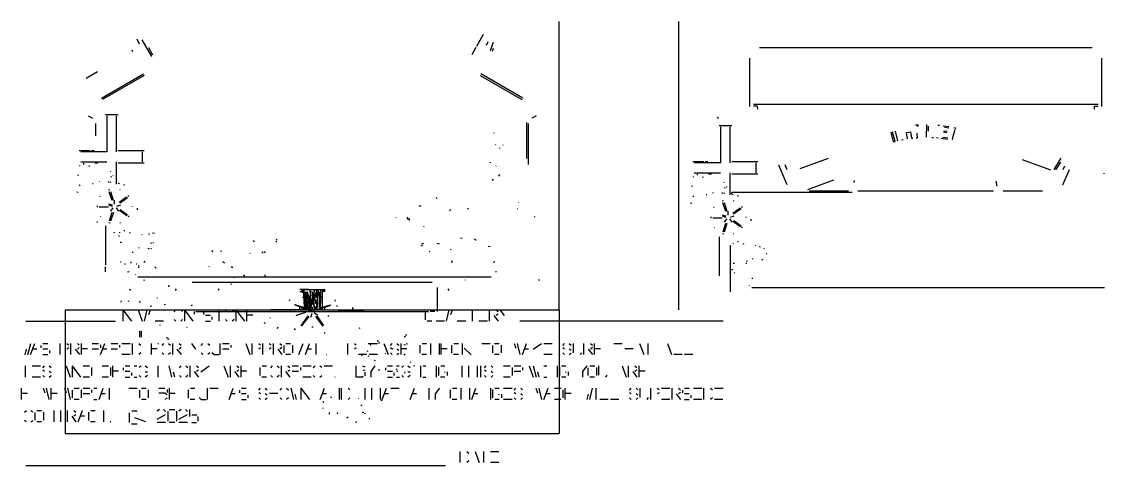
# Model space of a CAD drawing. Header units: metres. Extents: x -51 to 101, y -8 to 48.
# Drawn here: x -14.1 to 38.5, y -7.6 to 14 of the extents above; entities that cross this region are included whole.
import ezdxf

# ---------------------------------------------------------------- set-up
doc = ezdxf.new("R2010")
doc.units = ezdxf.units.M

msp = doc.modelspace()

# ---------------------------------------------------------------- linework, layer by layer
at = {"layer": 'MCD_Layer_0'}
for p, q in [((-8.521626, 13.168967), (-8.403268, 12.924963)), ((7.991825, 12.812329), (8.322504, 13.385083)), ((-8.758813, 12.62317), (-8.734641, 12.548864)), ((-7.791981, 12.31058), (-8.259285, 13.119975)), ((-7.948963, 12.738091), (-7.748205, 12.390368)), ((7.948963, 12.738091), (7.748205, 12.390368)), ((8.53954, 13.026991), (8.451992, 12.846362)), ((8.669142, 12.599857), (8.80141, 13.006747)), ((8.784012, 12.700634), (8.734641, 12.548864)), ((37.877476, 12.735163), (21.729252, 12.735163)), ((21.261265, 9.876657), (21.261265, 12.232714)), ((38.345463, 9.876657), (38.345463, 12.232714)), ((-10.42, 11.563942), (-10.985288, 11.237573)), ((-10.225258, 10.284962), (-8.195047, 11.457105)), ((-8.155563, 11.389725), (-10.185351, 10.217827)), ((8.155563, 11.389725), (10.185351, 10.217827)), ((10.225258, 10.284962), (8.195047, 11.457105)), ((-10.036899, 9.492276), (-9.426, 9.492276)), ((38.176151, 9.967546), (21.430576, 9.967546)), ((21.619816, 9.887544), (21.435856, 9.887544)), ((21.619816, 9.887544), (21.628605, 9.749903)), ((37.986912, 9.887544), (37.978123, 9.749903)), ((37.986912, 9.887544), (38.170872, 9.887544)), ((-10.878302, 9.420066), (-10.663934, 9.306552)), ((-9.9666, 9.421974), (-9.9666, 7.67157)), ((-9.496299, 7.67157), (-9.496299, 9.421974)), ((10.878302, 9.420066), (10.663934, 9.306552)), ((19.738071, 9.29855), (19.677341, 9.34029)), ((19.766465, 8.95828), (20.377364, 8.95828)), ((29.295162, 8.984149), (29.44493, 8.992487)), ((29.831455, 8.380638), (29.854241, 9.005223)), ((30.391503, 8.974598), (30.462998, 8.967218)), ((30.651105, 8.945621), (30.927273, 8.899453)), ((8.828383, 8.584229), (8.841119, 8.620497)), ((19.836764, 8.887978), (19.836764, 7.137575)), ((20.307065, 7.137575), (20.307065, 8.887978)), ((28.238162, 8.153764), (28.117708, 8.630663)), ((28.307848, 8.171365), (28.187395, 8.648264)), ((28.313437, 8.680099), (28.43389, 8.203201)), ((28.872583, 8.616855), (29.05871, 8.644198)), ((28.918184, 8.306437), (28.872583, 8.616855)), ((29.05871, 8.644198), (29.104312, 8.33378)), ((29.45036, 8.920802), (29.370922, 8.91638)), ((29.401668, 8.364111), (29.389251, 8.58714)), ((29.923448, 8.930775), (29.914047, 8.673072)), ((30.824787, 8.601016), (30.670676, 8.62678)), ((30.682527, 8.697672), (30.836638, 8.671908)), ((30.915422, 8.828562), (30.710145, 8.862879)), ((31.213619, 8.764303), (31.091573, 8.298786)), ((31.162321, 8.852055), (31.264251, 8.825332)), ((8.898888, 8.016927), (8.916821, 8.038584)), ((9.264757, 7.997953), (9.283549, 8.018269)), ((28.238162, 8.153764), (28.307848, 8.171365)), ((28.629618, 8.252637), (28.699305, 8.270238)), ((29.104312, 8.33378), (29.175423, 8.344227)), ((29.329904, 8.360115), (29.401668, 8.364111)), ((30.098778, 8.370886), (30.172853, 8.368184)), ((30.398825, 8.345522), (30.32733, 8.352902)), ((30.856274, 8.277649), (30.548052, 8.329175)), ((30.630794, 8.388216), (30.868126, 8.34854)), ((31.091573, 8.298786), (31.122466, 8.290686)), ((-11.313399, 7.74187), (-10.785599, 7.74187)), ((-9.9666, 7.67157), (-11.243099, 7.67157)), ((-10.714799, 7.74187), (-10.5859, 7.74187)), ((-9.426, 7.74187), (-8.162899, 7.74187)), ((-8.233298, 7.19077), (-8.233298, 7.67157)), ((9.098266, 7.849208), (9.127063, 7.872389)), ((23.705436, 6.866775), (25.071505, 7.36939)), ((36.044833, 6.824924), (36.38616, 7.367356)), ((-11.2896, 6.97417), (-11.279499, 7.00847)), ((-11.243099, 7.19077), (-9.9666, 7.19077)), ((-11.092799, 7.06867), (-11.093399, 7.12187)), ((-10.8262, 6.95997), (-10.807398, 7.00987)), ((-10.410099, 7.12047), (-10.549999, 7.12047)), ((-9.496299, 6.113294), (-9.496299, 7.19077)), ((-8.162899, 7.12047), (-9.426, 7.12047)), ((8.650277, 7.16706), (8.65127, 7.143699)), ((8.920658, 6.980008), (8.939253, 6.99227)), ((18.489965, 7.207875), (19.017765, 7.207875)), ((19.836764, 7.137575), (18.560265, 7.137575)), ((19.088565, 7.207875), (19.217464, 7.207875)), ((20.377364, 7.207875), (21.640465, 7.207875)), ((21.570066, 6.656775), (21.570066, 7.137575)), ((22.655628, 7.043557), (23.052237, 6.090606)), ((22.949126, 7.058202), (23.060828, 6.81108)), ((35.873668, 6.791695), (34.507598, 7.294311)), ((36.125937, 6.807243), (36.353878, 7.169316)), ((36.537056, 6.981084), (36.454322, 6.7982)), ((-11.376799, 6.54817), (-11.334498, 6.56567)), ((-9.784199, 6.71087), (-9.7952, 6.74447)), ((-9.7918, 6.48357), (-9.745499, 6.466971)), ((-9.688799, 6.52137), (-9.668698, 6.51427)), ((8.808429, 6.327929), (8.744441, 6.286669)), ((9.091517, 6.567513), (9.056181, 6.499599)), ((18.513764, 6.440175), (18.523865, 6.474475)), ((18.560265, 6.656775), (19.836764, 6.656775)), ((18.710565, 6.534675), (18.709965, 6.587875)), ((18.977164, 6.425975), (18.995966, 6.475875)), ((19.393265, 6.586475), (19.253365, 6.586475)), ((20.307065, 5.579299), (20.307065, 6.656775)), ((21.640465, 6.586475), (20.377364, 6.586475)), ((36.46517, 6.073165), (36.787888, 6.825289)), ((38.453641, 6.633064), (38.454634, 6.609704)), ((-11.268799, 6.02167), (-11.310298, 6.05057)), ((-10.663799, 6.13237), (-10.629599, 6.14047)), ((-10.352199, 6.23687), (-10.321999, 6.22397)), ((-9.914099, 6.23607), (-9.867599, 6.18287)), ((-9.829431, 5.831873), (-9.887226, 5.812608)), ((-9.810099, 6.22397), (-9.774698, 6.18357)), ((-9.426, 6.153902), (-9.350684, 6.130062)), ((-9.099662, 6.053664), (-9.155243, 6.070164)), ((18.426565, 6.014175), (18.468866, 6.031675)), ((20.019165, 6.176875), (20.008164, 6.210475)), ((20.011564, 5.949575), (20.057865, 5.932976)), ((20.114565, 5.987375), (20.134666, 5.980275)), ((25.316877, 6.300696), (24.055274, 5.836517)), ((26.328112, 6.289603), (26.305773, 6.183766)), ((33.207344, 6.24879), (33.257352, 6.011434)), ((-11.363799, 5.70607), (-11.423099, 5.71407)), ((-8.902075, 5.499915), (-8.938239, 5.548933)), ((6.018045, 5.480129), (6.052004, 5.409765)), ((18.534565, 5.487675), (18.493066, 5.516575)), ((19.139565, 5.598375), (19.173765, 5.606475)), ((19.451165, 5.702875), (19.481365, 5.689975)), ((19.889265, 5.702075), (19.935765, 5.648875)), ((19.973932, 5.297877), (19.916137, 5.278613)), ((19.993265, 5.689975), (20.028666, 5.649575)), ((20.377364, 5.619907), (20.377364, 5.70135)), ((23.554043, 5.70135), (20.377364, 5.70135)), ((20.377364, 5.619907), (20.45268, 5.596066)), ((20.703701, 5.519669), (20.64812, 5.536169)), ((26.228529, 5.70135), (23.554043, 5.70135)), ((24.131499, 5.78135), (26.045117, 5.78135)), ((26.507074, 5.78135), (33.099653, 5.78135)), ((33.56161, 5.78135), (35.475228, 5.78135)), ((-10.431156, 4.991666), (-10.431675, 5.052442)), ((-8.484328, 4.850881), (-8.476462, 4.946342)), ((5.180804, 5.076218), (5.274922, 5.037266)), ((6.727701, 4.874044), (6.676659, 4.814278)), ((7.596855, 4.895253), (7.536126, 4.945163)), ((9.996229, 4.911182), (9.980546, 4.908676)), ((10.04083, 5.234626), (10.015314, 5.212552)), ((18.439565, 5.172075), (18.380265, 5.180075)), ((20.901289, 4.96592), (20.865124, 5.014938)), ((-10.418883, 4.223561), (-10.44906, 4.267658)), ((-9.876536, 4.238905), (-9.818525, 4.220431)), ((-8.931237, 4.515364), (-8.89581, 4.564858)), ((4.085979, 4.482122), (4.057425, 4.463214)), ((4.644724, 4.394541), (4.628923, 4.50118)), ((4.73239, 4.336528), (4.715943, 4.446939)), ((10.807901, 4.515962), (10.777726, 4.508085)), ((19.372207, 4.457671), (19.371689, 4.518447)), ((21.319035, 4.316886), (21.326901, 4.412347)), ((-10.036899, 4.086523), (-10.036899, 2.184729)), ((-9.63606, 3.783738), (-9.616728, 3.733703)), ((-9.352598, 3.772129), (-9.364699, 3.738129)), ((-9.135999, 3.876329), (-9.135398, 3.823029)), ((-8.849999, 3.764229), (-8.868798, 3.714329)), ((-8.287699, 3.682229), (-8.275099, 3.637029)), ((-7.922099, 3.697629), (-7.9392, 3.638829)), ((-7.7489, 3.737229), (-7.659299, 3.717029)), ((19.926828, 3.704909), (19.984839, 3.686436)), ((20.872127, 3.981368), (20.907553, 4.030863)), ((-9.358799, 3.578729), (-9.4062, 3.581529)), ((-9.255399, 3.270129), (-9.321699, 3.266829)), ((-7.787999, 3.221429), (-7.834397, 3.237929)), ((-7.731399, 3.275929), (-7.7112, 3.268629)), ((-2.796642, 3.303867), (-2.842757, 3.374828)), ((-1.722621, 3.282717), (-1.770298, 3.339676)), ((-1.748217, 3.435178), (-1.704168, 3.382433)), ((5.414317, 3.229003), (5.30964, 3.192335)), ((6.183632, 3.1928), (6.077614, 3.216305)), ((7.204849, 3.479082), (7.283895, 3.492201)), ((7.961646, 3.376629), (7.880844, 3.429829)), ((19.766465, 3.552527), (19.766465, 1.650733)), ((20.450766, 3.238133), (20.438665, 3.204134)), ((20.667365, 3.342334), (20.667966, 3.289033)), ((20.953365, 3.230233), (20.934566, 3.180333)), ((-8.731599, 2.810329), (-8.719899, 2.776029)), ((-8.432298, 3.026029), (-8.399699, 3.010029)), ((-7.903299, 2.944429), (-7.971599, 2.982729)), ((-7.840199, 2.989729), (-7.799998, 2.967229)), ((-4.880851, 2.895209), (-4.839823, 2.823877)), ((-2.382168, 2.76112), (-2.443937, 2.817533)), ((-2.338496, 2.82712), (-2.282726, 2.776199)), ((5.36441, 3.128714), (5.273815, 3.096946)), ((8.645146, 3.05933), (8.542544, 3.078831)), ((20.307065, 3.135534), (20.307065, 0.874933)), ((21.515665, 3.148233), (21.528265, 3.103034)), ((21.746029, 3.043334), (21.762729, 3.101233)), ((21.963229, 2.956533), (21.93213, 2.979133)), ((22.044729, 2.741934), (22.075637, 2.734633)), ((-9.282298, 2.312029), (-9.311399, 2.328729)), ((-9.092699, 2.250129), (-9.0932, 2.197629)), ((-8.805298, 2.334829), (-8.804698, 2.264029)), ((-8.508299, 2.217529), (-8.553299, 2.221929)), ((-8.387798, 2.128729), (-8.437498, 2.137629)), ((-8.175114, 2.302321), (-8.103905, 2.362671)), ((-4.259706, 2.267668), (-4.33481, 2.32628)), ((-3.931669, 2.105385), (-3.856069, 2.058215)), ((6.766146, 2.304928), (6.821245, 2.385529)), ((8.873345, 2.347428), (8.806143, 2.278931)), ((20.450565, 2.271034), (20.509066, 2.259933)), ((21.071765, 2.276334), (21.083465, 2.242033)), ((21.131166, 2.360934), (21.079664, 2.356234)), ((21.371066, 2.492033), (21.403665, 2.476033)), ((21.900065, 2.410434), (21.847234, 2.442784)), ((-10.036899, 1.853729), (-10.036899, 2.090029)), ((-8.961793, 1.842287), (-8.887689, 1.868743)), ((-8.578299, 1.711029), (-8.5649, 1.703929)), ((-8.408699, 2.053129), (-8.4518, 2.064129)), ((-7.58047, 2.020264), (-7.635986, 2.096636)), ((-3.337323, 1.696535), (-3.280346, 1.637964)), ((-2.303248, 1.696002), (-2.305182, 1.6247)), ((20.373365, 1.963333), (20.432666, 1.959533)), ((20.521066, 1.778034), (20.491965, 1.794733)), ((-6.961253, 1.196449), (-6.985448, 1.120062)), ((5.82745, 1.3276), (-5.82745, 1.3276)), ((6.07675, 1.0804), (6.076551, -0.0796)), ((7.420634, 1.461504), (7.429361, 1.462086)), ((11.032704, 1.467656), (10.990405, 1.429191)), ((21.225065, 1.177033), (21.238464, 1.169933)), ((21.394665, 1.519133), (21.351564, 1.530133)), ((38.475333, 1.076212), (21.361137, 1.076212)), ((-8.872458, 1.004139), (-8.808408, 0.948147)), ((-6.59965, 1.0286), (-6.658751, 0.9405)), ((-4.532704, 1.013883), (-4.561931, 0.939834)), ((-0.598361, 1), (-0.255379, 1)), ((-0.483607, 0.868852), (-0.598361, 0.868852)), ((-0.532787, 1), (-0.181352, 1)), ((-0.385246, 0.868852), (-0.532787, 0.868852)), ((-0.528005, 0.984615), (-0.219111, 0.984615)), ((-0.491803, 0.868852), (-0.491803, 1)), ((-0.43738, 0.833413), (-0.484736, 0.913462)), ((-0.401639, 0.622951), (-0.401639, 1)), ((-0.38762, 0.292067), (-0.38762, 0.694952)), ((-0.385246, 0.868852), (-0.385246, 1)), ((-0.377885, 0.3125), (-0.377885, 0.811779)), ((-0.377049, 0.131148), (-0.377049, 0.868852)), ((-0.352459, 0.868852), (-0.352459, 0.131148)), ((-0.342909, 0.984615), (0.413101, 0.984615)), ((-0.294832, 0.302404), (-0.294832, 0.673077)), ((-0.015986, 0.235337), (-0.282813, 0.636538)), ((-0.270492, 0.868852), (-0.270492, 0.622951)), ((-0.270492, 0.131148), (-0.270492, 0.868852)), ((0.226947, -0.016393), (-0.254098, 0.847336)), ((-0.229508, 0.868852), (-0.229508, 0.590164)), ((0.104808, 0.18774), (-0.223558, 0.623798)), ((-0.178005, 0.697356), (-0.178005, 0.596635)), ((-0.025871, 0.868852), (-0.122951, 0.868852)), ((-0.105409, 0.81875), (-0.119351, 0.81875)), ((-0.114754, 1), (-0.114754, 0.868852)), ((-0.066466, 0.838462), (-0.085457, 0.841106)), ((-0.07377, 0.131148), (-0.07377, 0.868852)), ((-0.037019, 0.733413), (0.28101, 0.314904)), ((0.003586, 0.306609), (0.265369, 1)), ((0.028726, 0.540144), (0.198437, 0.792548)), ((0.07377, 0.868852), (0.07377, 0.131148)), ((0.111659, 0.825721), (0.105409, 0.825721)), ((0.106557, 0.868852), (0.106557, 1)), ((0.114754, 0.868852), (0.114754, 1)), ((0.163934, 0.938525), (0.163934, 1)), ((0.163934, 0.704918), (0.163934, 0.772797)), ((0.178245, 0.596635), (0.178245, 0.697356)), ((0.222115, 0.984615), (0.490385, 0.984615)), ((0.229508, 0.590164), (0.229508, 0.868852)), ((0.254098, 0.21875), (0.254098, 0.868852)), ((0.260938, 0.322837), (0.260938, 0.643269)), ((0.270492, 0.622951), (0.270492, 0.868852)), ((0.295082, 1), (0.295082, 0.704918)), ((0.352459, 0.131148), (0.352459, 0.868852)), ((0.377049, 0.868852), (0.377049, 0.131148)), ((0.385246, 0.868852), (0.385246, -0.016393)), ((0.38762, 0.694952), (0.38762, 0.292067)), ((0.401639, 1), (0.401639, 0.622951)), ((0.467909, 0.670673), (0.467909, 0.323077)), ((0.483607, 0.868852), (0.483607, 0.131148)), ((0.491803, 1), (0.491803, 0.868852)), ((0.532787, 1), (0.532787, 0.868852)), ((0.598361, 1), (0.598361, 0.868852)), ((6.65875, 0.9405), (6.59965, 1.0286)), ((-12, 0), (-12, -5.999999)), ((-9.272145, 0.36912), (-9.26082, 0.44082)), ((-8.403815, 0.429312), (-8.350632, 0.353517)), ((-8.140118, -0.54594), (-8.0182, 0)), ((-7.791938, 0.173602), (-7.876719, 0.169113)), ((-7.118491, 0.258624), (-7.192897, 0.235958)), ((-5.877383, 0.204261), (-5.805344, 0.235714)), ((-2.000001, 0), (0, 0)), ((-2, 0), (0, 0)), ((-1.094913, 0.44492), (-1.073696, 0.508013)), ((-0.598361, 0), (-0.598361, 0.131148)), ((-0.532787, 0.131148), (-0.385246, 0.131148)), ((-0.106557, 0), (-0.532787, 0)), ((-0.491803, 0), (-0.491803, 0.131148)), ((-0.229207, 0), (-0.485938, 0)), ((-0.385246, 0), (-0.385246, 0.131148)), ((-0.344262, 0), (-0.344262, 0.360656)), ((-0.213115, 0), (-0.344262, 0)), ((-0.254098, 0.131148), (-0.106557, 0.131148)), ((-0.237705, 0.131148), (-0.237705, 0)), ((-0.229508, 0.459016), (-0.229508, 0.131148)), ((-0.213115, 0.360656), (-0.213115, 0.274334)), ((-0.188525, 0), (-0.188525, 0.131148)), ((-0.178005, 0.430769), (-0.178005, 0.297115)), ((0.160216, 0), (-0.161659, 0)), ((-0.122951, 0.508197), (-0.033299, 0.508197)), ((-0.122951, 0.377049), (-0.122951, 0.131148)), ((-0.114754, 0.131148), (-0.114754, 0)), ((-0.085457, 0.326442), (-0.085457, 0.30024)), ((-0.008197, 0.131148), (-0.008197, 0)), ((0.114754, 0), (0.114754, 0.131148)), ((0.178245, 0.297115), (0.178245, 0.430769)), ((0.188525, 0.131148), (0.188525, 0)), ((0.229508, 0.131148), (0.229508, 0.459016)), ((0.476202, 0), (0.23125, 0)), ((0.237705, 0), (0.237705, 0.131148)), ((0.491803, 0.131148), (0.491803, 0)), ((0.598361, 0.131148), (0.598361, 0)), ((1.139132, 0.41556), (1.117039, 0.485922)), ((1.222637, 0.151134), (1.202635, 0.214624)), ((1.992777, 0.117094), (1.940878, 0.033843)), ((6.530723, -0.54594), (6.652641, 0)), ((12, 0), (12, -5.999999)), ((-9.172879, -0.54594), (-9.172879, -0.002967)), ((-8.764548, -0.54594), (-9.172879, -0.002967)), ((-8.452841, -0.002123), (-8.249638, -0.546085)), ((-7.935952, -0.231432), (-7.853704, -0.000989)), ((-7.622476, -0.002051), (-7.21347, -0.002051)), ((-6.699014, -0.095936), (-6.618701, -0.001978)), ((-6.617739, -0.54594), (-6.699014, -0.463852)), ((-6.290683, -0.463852), (-6.386478, -0.54594)), ((-6.385505, -0.001978), (-6.290683, -0.084068)), ((-6.182058, -0.54594), (-6.182058, -0.002967)), ((-5.773727, -0.54594), (-6.182058, -0.002967)), ((-5.735049, -0.0781), (-5.735049, -0.207)), ((-5.656849, -0.0781), (5.65685, -0.0781)), ((-5.257479, -0.219563), (-5.257479, -0.098903)), ((-5.176204, -0.002967), (-4.943981, -0.002967)), ((-4.944943, -0.274949), (-5.176204, -0.274949)), ((-4.850121, -0.46583), (-4.850121, -0.342202)), ((-4.523673, -0.54594), (-4.523673, -0.000989)), ((-4.203949, -0.095936), (-4.123636, -0.001978)), ((-4.122674, -0.54594), (-4.203949, -0.463852)), ((-3.795617, -0.463852), (-3.891413, -0.54594)), ((-3.89044, -0.001978), (-3.795617, -0.084068)), ((-3.687004, -0.54594), (-3.687004, -0.002967)), ((-3.278673, -0.54594), (-3.687004, -0.002967)), ((-3.170247, -0.247329), (-2.883845, -0.247329)), ((-3.16996, -0.545867), (-3.16996, -0.002051)), ((0.012807, -0.016393), (-0.016393, -0.016393)), ((5.498106, -0.478579), (5.498106, -0.08396)), ((5.59389, -0.00286), (5.810642, -0.00286)), ((5.949649, -0.0781), (5.73505, -0.0781)), ((6.015006, -0.002051), (6.424012, -0.002051)), ((6.734889, -0.231432), (6.817137, -0.000989)), ((7.048365, -0.002051), (7.457371, -0.002051)), ((7.782027, -0.54594), (7.782027, -0.000989)), ((8.10184, -0.002051), (8.510846, -0.002051)), ((8.617668, -0.545373), (8.617668, -0.001556)), ((8.822254, -0.273537), (9.026419, -0.546507)), ((9.025457, -0.205296), (8.929661, -0.273537)), ((8.930624, -0.001556), (9.025457, -0.083646)), ((9.338734, -0.27297), (9.135541, -0.001978)), ((-13.906484, -0.54594), (-9.557798, -0.54594)), ((-7.215406, -0.546013), (-7.622476, -0.545867)), ((-5.176204, -0.54594), (-4.944943, -0.54594)), ((-2.340288, -0.606783), (-2.277506, -0.654602)), ((-1.681574, -0.904382), (-1.659142, -0.824836)), ((-0.868563, -0.913908), (-0.8034, -0.960499)), ((2.321907, -0.890017), (2.262136, -0.910069)), ((5.810885, -0.546049), (5.578407, -0.545832)), ((6.422077, -0.546013), (6.015006, -0.545867)), ((7.455435, -0.546013), (7.048365, -0.545867)), ((8.508911, -0.546013), (8.10184, -0.545867)), ((19.954873, -0.54594), (10.079265, -0.54594)), ((-7.083912, -1.344089), (-6.993688, -1.353533)), ((-6.938454, -1.437829), (-7.019113, -1.429383)), ((0.579964, -1.138222), (0.631187, -1.100186)), ((3.189257, -1.543209), (3.1966, -1.476314)), ((3.251325, -1.629771), (3.259898, -1.551665)), ((4.465575, -1.288244), (4.540029, -1.291277)), ((4.527391, -1.217902), (4.598916, -1.220815)), ((-13.943566, -2.178183), (-13.876801, -1.916093)), ((-13.809068, -2.174226), (-13.672635, -1.630265)), ((-13.673736, -2.176699), (-13.469714, -1.632884)), ((-13.566731, -1.891317), (-13.373199, -1.891319)), ((-13.156984, -1.850323), (-13.156984, -1.729662)), ((-13.075704, -1.633727), (-12.843481, -1.633727)), ((-12.844449, -1.905708), (-13.075704, -1.905708)), ((-12.749626, -2.096589), (-12.749626, -1.972961)), ((-12.233412, -2.176699), (-12.233412, -1.633377)), ((-11.920373, -1.633377), (-11.825545, -1.700631)), ((-11.825545, -1.850962), (-11.920373, -1.905358)), ((-11.716904, -2.176133), (-11.716904, -1.632315)), ((-11.512318, -1.904297), (-11.308152, -2.177266)), ((-11.309114, -1.836055), (-11.40491, -1.904297)), ((-11.403948, -1.632315), (-11.309114, -1.714404)), ((-11.199672, -1.878087), (-10.913269, -1.878087)), ((-11.199384, -2.176628), (-11.199384, -1.63281)), ((-10.370601, -1.905358), (-10.684109, -1.905358)), ((-10.683645, -1.633377), (-10.370601, -1.633377)), ((-10.276862, -2.176699), (-10.07284, -1.632884)), ((-10.275778, -1.700631), (-10.275778, -1.850962)), ((-10.169852, -1.891317), (-9.976326, -1.891319)), ((-9.759995, -1.632315), (-9.447039, -1.632315)), ((-9.448001, -1.904297), (-9.759563, -1.904297)), ((-9.352205, -1.714404), (-9.352205, -1.836055)), ((-9.242475, -1.63281), (-8.833469, -1.63281)), ((-8.726725, -2.176628), (-8.726725, -1.63281)), ((-8.31888, -2.095674), (-8.414676, -2.176771)), ((-8.41274, -1.63281), (-8.31888, -1.713911)), ((-7.802488, -2.176699), (-7.802488, -1.633377)), ((-7.80209, -1.877666), (-7.529224, -1.877666)), ((-7.288906, -1.726695), (-7.208593, -1.632737)), ((-7.207631, -2.176699), (-7.288906, -2.094612)), ((-6.880574, -2.094612), (-6.97637, -2.176699)), ((-6.975408, -1.632737), (-6.880574, -1.714827)), ((-6.771895, -2.176133), (-6.771895, -1.632315)), ((-6.567309, -1.904297), (-6.363143, -2.177266)), ((-6.364105, -1.836055), (-6.459901, -1.904297)), ((-6.458939, -1.632315), (-6.364105, -1.714404)), ((-5.643161, -1.90373), (-5.846353, -1.632737)), ((-5.385269, -1.726695), (-5.304957, -1.632737)), ((-5.303994, -2.176699), (-5.385269, -2.094612)), ((-4.976938, -2.094612), (-5.072734, -2.176699)), ((-5.071771, -1.632737), (-4.976938, -1.714827)), ((-4.773558, -2.176699), (-4.86838, -2.080764)), ((-4.461022, -2.177689), (-4.461022, -1.628782)), ((-4.352397, -1.632315), (-4.039441, -1.632315)), ((-4.040404, -1.904297), (-4.351966, -1.904297)), ((-3.944608, -1.714404), (-3.944608, -1.836055)), ((-3.224194, -1.632884), (-3.020991, -2.176845)), ((-2.911449, -2.176699), (-2.911449, -1.633377)), ((-2.598404, -1.633377), (-2.503582, -1.700631)), ((-2.503582, -1.850962), (-2.598404, -1.905358)), ((-2.395046, -2.176699), (-2.395046, -1.633377)), ((-2.082002, -1.633377), (-1.987179, -1.700631)), ((-1.987179, -1.850962), (-2.082002, -1.905358)), ((-1.878533, -2.176133), (-1.878533, -1.632315)), ((-1.673947, -1.904297), (-1.469781, -2.177266)), ((-1.470743, -1.836055), (-1.566539, -1.904297)), ((-1.565577, -1.632315), (-1.470743, -1.714404)), ((-1.361101, -2.094612), (-1.361101, -1.726695)), ((-1.280789, -1.632737), (-1.047603, -1.632737)), ((-0.95277, -1.714827), (-0.95277, -2.094612)), ((-0.640533, -2.176699), (-0.437341, -1.62977)), ((-0.329225, -2.176699), (-0.125203, -1.632884)), ((-0.222215, -1.891317), (-0.028689, -1.891319)), ((0.187532, -2.176699), (0.187532, -1.633727)), ((1.73611, -2.176699), (1.73611, -1.633377)), ((2.049154, -1.633377), (2.143976, -1.700631)), ((2.143976, -1.850962), (2.049154, -1.905358)), ((2.761202, -1.681567), (2.739995, -1.619442)), ((2.768517, -1.63281), (3.177523, -1.63281)), ((2.851927, -1.727208), (2.827566, -1.655978)), ((3.48736, -1.632884), (3.690564, -2.176845)), ((3.800095, -1.729662), (3.88137, -1.633727)), ((3.88137, -1.905708), (3.800095, -1.850323)), ((3.800095, -2.0956), (3.88137, -2.176699)), ((4.207453, -1.972961), (4.112631, -1.905708)), ((4.112631, -2.176699), (4.207453, -2.096589)), ((4.113593, -1.633727), (4.206491, -1.713838)), ((4.315812, -1.878087), (4.602214, -1.878087)), ((4.316099, -2.176628), (4.316099, -1.63281)), ((4.457356, -1.680567), (4.529567, -1.704979)), ((4.566559, -1.633037), (4.634797, -1.656106)), ((5.239716, -2.109339), (5.239716, -1.71472)), ((5.335501, -1.633619), (5.552252, -1.633619)), ((5.756562, -2.177121), (5.756562, -1.632315)), ((6.164251, -1.632315), (6.164251, -2.176278)), ((6.272721, -1.878087), (6.559124, -1.878087)), ((6.273009, -2.176628), (6.273009, -1.63281)), ((6.788925, -2.109339), (6.788925, -1.71472)), ((6.884709, -1.633619), (7.10146, -1.633619)), ((7.305825, -2.175638), (7.305825, -1.630832)), ((7.386105, -1.862263), (7.715085, -2.177761)), ((8.24518, -1.631749), (8.646743, -1.631749)), ((8.76908, -2.094612), (8.76908, -1.726695)), ((8.849393, -1.632737), (9.082578, -1.632737)), ((9.177412, -1.714827), (9.177412, -2.094612)), ((9.815579, -1.63076), (9.897827, -1.862191)), ((10.102656, -2.176699), (9.980075, -1.631749)), ((10.210263, -2.176699), (10.414285, -1.632884)), ((10.317273, -1.891317), (10.510799, -1.891319)), ((10.727119, -1.917649), (11.134477, -1.631822)), ((11.245203, -1.63281), (11.654209, -1.63281)), ((12.168599, -1.729662), (12.249873, -1.633727)), ((12.249873, -1.905708), (12.168599, -1.850323)), ((12.168599, -2.0956), (12.249873, -2.176699)), ((12.575957, -1.972961), (12.481134, -1.905708)), ((12.481134, -2.176699), (12.575957, -2.096589)), ((12.482096, -1.633727), (12.574995, -1.713838)), ((12.684471, -2.080764), (12.684471, -1.633727)), ((13.025064, -2.176699), (13.091829, -2.081754)), ((13.200464, -2.176133), (13.200464, -1.632315)), ((13.40505, -1.904297), (13.609216, -2.177266)), ((13.608253, -1.836055), (13.512458, -1.904297)), ((13.51342, -1.632315), (13.608253, -1.714404)), ((13.717685, -1.878087), (14.004088, -1.878087)), ((13.717973, -2.176628), (13.717973, -1.63281)), ((14.655148, -1.631749), (15.056711, -1.631749)), ((15.179436, -1.878582), (15.586795, -1.878582)), ((15.898534, -1.632884), (16.101737, -2.176845)), ((16.320479, -2.176699), (16.320479, -1.631749)), ((17.250975, -1.632884), (17.454179, -2.176845)), ((-13.075704, -2.176699), (-12.844449, -2.176699)), ((-8.835404, -2.176771), (-9.242475, -2.176628)), ((-4.773558, -2.176699), (-4.527787, -2.176699)), ((-1.048566, -2.176699), (-1.279827, -2.176699)), ((2.659859, -2.176699), (2.252501, -2.176699)), ((2.435885, -2.23437), (2.391404, -2.207789)), ((2.731063, -2.270233), (2.75351, -2.21688)), ((3.175587, -2.176771), (2.768517, -2.176628)), ((3.038497, -2.483161), (3.05229, -2.43354)), ((4.499869, -2.133), (4.453096, -2.20127)), ((4.791092, -2.530472), (4.751726, -2.557552)), ((5.552495, -2.176809), (5.320018, -2.176592)), ((7.101704, -2.176809), (6.869226, -2.176592)), ((9.081616, -2.176699), (8.850355, -2.176699)), ((11.652273, -2.176771), (11.245203, -2.176628)), ((17.971057, -2.176699), (17.563699, -2.176699)), ((18.486929, -2.176699), (18.079571, -2.176699)), ((-13.917505, -3.263872), (-13.917505, -2.718922)), ((-13.597692, -2.719983), (-13.188686, -2.719983)), ((-13.081969, -2.816835), (-13.000689, -2.7209)), ((-13.000689, -2.992881), (-13.081969, -2.937496)), ((-12.674611, -3.060134), (-12.769434, -2.992881)), ((-12.768466, -2.7209), (-12.675579, -2.801011)), ((-11.955276, -2.720056), (-11.752078, -3.264018)), ((-11.642497, -3.263872), (-11.642497, -2.7209)), ((-11.234166, -3.263872), (-11.642497, -2.7209)), ((-11.125574, -2.719983), (-10.81159, -2.719983)), ((-10.71773, -2.801084), (-10.71773, -3.182847)), ((-10.201482, -2.719983), (-9.887497, -2.719983)), ((-9.793637, -2.801084), (-9.793637, -3.182847)), ((-9.685245, -2.96526), (-9.398842, -2.96526)), ((-9.684957, -3.263801), (-9.684957, -2.719983)), ((-9.169229, -2.937496), (-9.169229, -2.816835)), ((-9.087955, -2.7209), (-8.855731, -2.7209)), ((-8.856694, -2.992881), (-9.087955, -2.992881)), ((-8.761871, -3.183762), (-8.761871, -3.060134)), ((-8.650869, -2.7209), (-8.518312, -2.7209)), ((-8.404346, -2.788154), (-8.308551, -2.7209)), ((-8.105358, -3.005737), (-7.996015, -3.005737)), ((-8.104385, -2.7209), (-7.996988, -2.802)), ((-7.47907, -3.263872), (-7.47907, -2.7209)), ((-6.962811, -2.717438), (-6.826384, -3.265356)), ((-6.759619, -3.003266), (-6.691881, -3.261399)), ((-6.446895, -2.813868), (-6.366583, -2.71991)), ((-6.133397, -2.71991), (-6.038564, -2.802)), ((-5.929884, -3.263306), (-5.929884, -2.719488)), ((-5.725298, -2.99147), (-5.521133, -3.264439)), ((-5.522095, -2.923228), (-5.61789, -2.99147)), ((-5.616928, -2.719488), (-5.522095, -2.801577)), ((-5.412398, -3.004822), (-5.00504, -2.718995)), ((-4.283642, -2.720056), (-4.080438, -3.264018)), ((-3.970796, -3.263306), (-3.970796, -2.719488)), ((-3.766211, -2.99147), (-3.562045, -3.264439)), ((-3.563007, -2.923228), (-3.658803, -2.99147)), ((-3.657841, -2.719488), (-3.563007, -2.801577)), ((-3.453564, -2.96526), (-3.167162, -2.96526)), ((-3.453277, -3.263801), (-3.453277, -2.719983)), ((-2.52966, -3.196512), (-2.52966, -2.801893)), ((-2.433875, -2.720792), (-2.217124, -2.720792)), ((-2.012859, -2.813868), (-1.932546, -2.71991)), ((-1.69935, -2.71991), (-1.604527, -2.802)), ((-1.495848, -3.263306), (-1.495848, -2.719488)), ((-1.291262, -2.99147), (-1.087096, -3.264439)), ((-1.088058, -2.923228), (-1.183854, -2.99147)), ((-1.182892, -2.719488), (-1.088058, -2.801577)), ((-0.97835, -2.719488), (-0.665394, -2.719488)), ((-0.666356, -2.99147), (-0.977919, -2.99147)), ((-0.570561, -2.801577), (-0.570561, -2.923228)), ((-0.460842, -2.719983), (-0.051836, -2.719983)), ((0.055086, -2.801893), (0.15087, -2.720792)), ((0.367621, -2.720792), (0.462444, -2.787056)), ((0.5856, -2.718922), (0.987163, -2.718922)), ((2.142141, -3.264048), (2.142141, -2.720726)), ((2.443617, -2.720726), (2.550052, -2.775122)), ((2.550052, -2.924465), (2.454256, -2.965014)), ((2.550052, -3.033257), (2.550052, -3.210292)), ((2.862233, -2.990903), (3.066399, -2.71991)), ((2.862233, -3.263872), (2.862233, -2.990903)), ((3.287112, -2.942601), (3.21405, -2.913602)), ((3.582116, -2.937496), (3.582116, -2.816835)), ((3.663391, -2.7209), (3.895614, -2.7209)), ((3.894652, -2.992881), (3.663391, -2.992881)), ((3.989474, -3.183762), (3.989474, -3.060134)), ((4.118703, -2.858136), (4.08505, -2.930026)), ((4.100476, -2.7209), (4.233033, -2.7209)), ((4.145496, -2.96846), (4.119795, -3.02348)), ((4.346999, -2.788154), (4.442795, -2.7209)), ((4.496188, -3.014185), (4.481033, -3.072828)), ((4.645987, -3.005737), (4.75533, -3.005737)), ((4.64696, -2.7209), (4.754357, -2.802)), ((4.971782, -2.745096), (4.947866, -2.705751)), ((5.272275, -3.263872), (5.272275, -2.7209)), ((5.383344, -2.7209), (5.5159, -2.7209)), ((6.038187, -3.263872), (6.038187, -2.7209)), ((6.146811, -3.182773), (6.146811, -2.788154)), ((6.242607, -2.7209), (6.446772, -2.7209)), ((6.445799, -3.047276), (6.445799, -3.005737)), ((6.555142, -3.005737), (6.555142, -3.183762)), ((7.289336, -3.263872), (7.289336, -2.718922)), ((7.609104, -3.264294), (7.609104, -2.719488)), ((8.016794, -2.719488), (8.016794, -3.263451)), ((8.195645, -3.263872), (8.195645, -2.7209)), ((8.374374, -2.816835), (8.455649, -2.7209)), ((8.455649, -2.992881), (8.374374, -2.937496)), ((8.781732, -3.060134), (8.68691, -2.992881)), ((8.687872, -2.7209), (8.78077, -2.801011)), ((9.297958, -2.719983), (9.611944, -2.719983)), ((9.705804, -2.801084), (9.705804, -3.182847)), ((9.814462, -2.719488), (10.127418, -2.719488)), ((10.126456, -2.99147), (9.814893, -2.99147)), ((10.222251, -2.801577), (10.222251, -2.923228)), ((10.534964, -2.720056), (10.738167, -3.264018)), ((10.738964, -2.717438), (10.875391, -3.265356)), ((10.942156, -3.003266), (11.009894, -3.261399)), ((11.257346, -2.7209), (11.389903, -2.7209)), ((11.912189, -3.263872), (11.912189, -2.7209)), ((12.020802, -3.182773), (12.020802, -2.788154)), ((12.116598, -2.7209), (12.320763, -2.7209)), ((12.31979, -3.047276), (12.31979, -3.005737)), ((12.429134, -3.005737), (12.429134, -3.183762)), ((13.149072, -2.990903), (13.353237, -2.71991)), ((13.149072, -3.263872), (13.149072, -2.990903)), ((13.406952, -3.181785), (13.406952, -2.813868)), ((13.487265, -2.71991), (13.72045, -2.71991)), ((13.815283, -2.802), (13.815283, -3.181785)), ((13.923842, -3.167937), (13.923842, -2.7209)), ((15.05054, -2.720056), (15.253744, -3.264018)), ((15.363375, -3.263306), (15.363375, -2.719488)), ((15.567961, -2.99147), (15.772126, -3.264439)), ((15.771164, -2.923228), (15.675368, -2.99147)), ((15.676331, -2.719488), (15.771164, -2.801577)), ((15.880618, -2.96526), (16.16702, -2.96526)), ((15.880905, -3.263801), (15.880905, -2.719983)), ((-13.190621, -3.263944), (-13.597692, -3.263801)), ((-13.081969, -3.182773), (-13.000689, -3.263872)), ((-12.769434, -3.263872), (-12.674611, -3.183762)), ((-10.813525, -3.263944), (-11.125574, -3.263801)), ((-9.889433, -3.263944), (-10.201482, -3.263801)), ((-9.087955, -3.263872), (-8.856694, -3.263872)), ((-8.652804, -3.263872), (-8.512506, -3.263872)), ((-8.32306, -3.263872), (-8.404346, -3.182773)), ((-7.996015, -3.183762), (-8.104385, -3.263872)), ((-6.36562, -3.263872), (-6.446895, -3.181785)), ((-6.038564, -3.181785), (-6.13436, -3.263872)), ((-2.216881, -3.263982), (-2.449358, -3.263765)), ((-1.931584, -3.263872), (-2.012859, -3.181785)), ((-1.604527, -3.181785), (-1.700323, -3.263872)), ((-0.053771, -3.263944), (-0.460842, -3.263801)), ((0.135387, -3.263765), (0.055086, -3.196512)), ((0.367865, -3.263982), (0.463129, -3.196227)), ((2.440708, -3.263698), (2.142141, -3.264048)), ((2.465878, -3.228002), (2.435506, -3.300491)), ((3.663391, -3.263872), (3.894652, -3.263872)), ((4.098541, -3.263872), (4.238839, -3.263872)), ((4.428285, -3.263872), (4.346999, -3.182773)), ((4.75533, -3.183762), (4.64696, -3.263872)), ((5.381408, -3.263872), (5.521706, -3.263872)), ((6.446772, -3.263872), (6.228097, -3.263872)), ((8.374374, -3.182773), (8.455649, -3.263872)), ((8.68691, -3.263872), (8.781732, -3.183762)), ((9.610009, -3.263944), (9.297958, -3.263801)), ((11.25541, -3.263872), (11.395709, -3.263872)), ((12.320763, -3.263872), (12.102088, -3.263872)), ((13.719488, -3.263872), (13.488227, -3.263872)), ((14.264435, -3.263872), (14.3312, -3.168927)), ((-14.110578, -4.052433), (-13.82417, -4.052433)), ((-14.11029, -4.350974), (-14.11029, -3.807156)), ((-13.064966, -3.805106), (-12.982718, -4.036537)), ((-12.777888, -4.351045), (-12.900475, -3.806095)), ((-12.669529, -4.052433), (-12.383121, -4.052433)), ((-12.669242, -4.350974), (-12.669242, -3.807156)), ((-12.031607, -3.805106), (-11.949359, -4.036537)), ((-11.74453, -4.351045), (-11.867117, -3.806095)), ((-11.635972, -4.268958), (-11.635972, -3.901041)), ((-11.555659, -3.807083), (-11.322463, -3.807083)), ((-11.227641, -3.889173), (-11.227641, -4.268958)), ((-11.118961, -3.806661), (-10.806005, -3.806661)), ((-10.806967, -4.078643), (-11.11853, -4.078643)), ((-10.711172, -3.88875), (-10.711172, -4.010401)), ((-10.599086, -3.808073), (-10.466529, -3.808073)), ((-10.353503, -4.351045), (-10.149481, -3.807229)), ((-10.246493, -4.065663), (-10.052966, -4.065664)), ((-9.836757, -4.351045), (-9.836757, -3.808073)), ((-8.899438, -3.806095), (-8.497875, -3.806095)), ((-8.375548, -4.268958), (-8.375548, -3.901041)), ((-8.295235, -3.807083), (-8.06205, -3.807083)), ((-7.967217, -3.889173), (-7.967217, -4.268958)), ((-7.138842, -4.052187), (-7.451378, -4.052187)), ((-7.450958, -3.807899), (-7.149481, -3.807899)), ((-7.138842, -4.052187), (-7.043047, -4.12043)), ((-7.043047, -3.862295), (-7.043047, -4.011638)), ((-6.934688, -4.052433), (-6.648285, -4.052433)), ((-6.9344, -4.350974), (-6.9344, -3.807156)), ((-6.010794, -4.283685), (-6.010794, -3.889065)), ((-5.915009, -3.807965), (-5.698258, -3.807965)), ((-5.08669, -4.352035), (-5.08669, -3.803128)), ((-4.964419, -3.806095), (-4.562856, -3.806095)), ((-4.033779, -4.351045), (-3.829757, -3.807229)), ((-3.926769, -4.065663), (-3.733243, -4.065664)), ((-3.517022, -4.024669), (-3.517022, -3.904008)), ((-3.435748, -3.808073), (-3.203525, -3.808073)), ((-3.204487, -4.080054), (-3.435748, -4.080054)), ((-3.109664, -4.270935), (-3.109664, -4.147307)), ((-2.593472, -3.904008), (-2.512197, -3.808073)), ((-2.512197, -4.080054), (-2.593472, -4.024669)), ((-2.186114, -4.147307), (-2.280936, -4.080054)), ((-2.279974, -3.808073), (-2.187076, -3.888184)), ((-2.077158, -4.052928), (-1.669799, -4.052928)), ((-1.561142, -3.901041), (-1.480829, -3.807083)), ((-1.247644, -3.807083), (-1.152811, -3.889173)), ((-1.044253, -3.804611), (-0.907825, -4.352529)), ((-0.84106, -4.090439), (-0.773322, -4.348572)), ((-0.528336, -4.351045), (-0.528336, -3.808073)), ((-0.120005, -4.351045), (-0.528336, -3.808073)), ((0.39538, -4.351045), (0.599402, -3.807229)), ((0.50239, -4.065663), (0.695917, -4.065664)), ((1.320512, -4.351045), (1.320512, -3.808073)), ((1.429104, -4.350974), (1.429104, -3.807156)), ((1.743088, -3.807156), (1.836948, -3.888257)), ((2.571109, -4.351045), (2.571109, -3.806095)), ((2.890877, -4.351467), (2.890877, -3.806661)), ((3.298567, -3.806661), (3.298567, -4.350624)), ((3.406295, -4.351045), (3.610317, -3.807229)), ((3.513305, -4.065663), (3.706832, -4.065664)), ((3.828097, -3.806095), (4.22966, -3.806095)), ((4.758737, -4.351045), (4.962759, -3.807229)), ((4.865746, -4.065663), (5.059273, -4.065664)), ((5.683869, -4.351045), (5.683869, -3.808073)), ((5.996128, -4.078076), (6.200294, -3.807083)), ((5.996128, -4.351045), (5.996128, -4.078076)), ((6.716199, -4.283685), (6.716199, -3.889065)), ((6.811983, -3.807965), (7.028734, -3.807965)), ((7.233055, -4.351467), (7.233055, -3.806661)), ((7.640745, -3.806661), (7.640745, -4.350624)), ((7.748462, -4.351045), (7.952484, -3.807229)), ((7.855472, -4.065663), (8.048999, -4.065664)), ((8.673606, -4.351045), (8.673606, -3.808073)), ((8.782219, -4.269946), (8.782219, -3.875327)), ((8.878015, -3.808073), (9.08218, -3.808073)), ((9.081207, -4.134449), (9.081207, -4.09291)), ((9.19055, -4.09291), (9.19055, -4.270935)), ((9.299263, -3.807156), (9.70827, -3.807156)), ((9.814982, -3.904008), (9.896256, -3.808073)), ((9.896256, -4.080054), (9.814982, -4.024669)), ((10.22234, -4.147307), (10.127517, -4.080054)), ((10.128479, -3.808073), (10.221377, -3.888184)), ((10.860461, -3.805106), (10.942709, -4.036537)), ((11.147538, -4.351045), (11.024957, -3.806095)), ((11.255145, -4.351045), (11.459167, -3.807229)), ((11.362155, -4.065663), (11.555681, -4.065664)), ((11.771924, -3.807156), (12.085908, -3.807156)), ((12.179769, -3.888257), (12.179769, -4.270019)), ((12.288161, -4.052433), (12.574563, -4.052433)), ((12.288448, -4.350974), (12.288448, -3.807156)), ((13.348294, -4.352529), (13.415059, -4.090439)), ((13.482797, -4.348572), (13.619224, -3.804611)), ((13.797954, -4.351045), (13.797954, -3.808073)), ((15.416105, -3.904008), (15.49738, -3.808073)), ((15.49738, -4.080054), (15.416105, -4.024669)), ((15.823463, -4.147307), (15.728641, -4.080054)), ((15.729603, -3.808073), (15.822501, -3.888184)), ((15.931966, -4.25511), (15.931966, -3.808073)), ((16.447849, -4.351045), (16.447849, -3.807723)), ((16.760894, -3.807723), (16.855716, -3.874977)), ((16.855716, -4.025308), (16.760894, -4.079704)), ((16.964385, -3.807156), (17.373391, -3.807156)), ((17.480212, -4.350479), (17.480212, -3.806661)), ((17.684798, -4.078643), (17.888964, -4.351612)), ((17.888002, -4.010401), (17.792206, -4.078643)), ((17.793168, -3.806661), (17.888002, -3.88875)), ((17.997599, -4.024669), (17.997599, -3.904008)), ((18.078874, -3.808073), (18.311097, -3.808073)), ((18.310135, -4.080054), (18.078874, -4.080054)), ((18.404957, -4.270935), (18.404957, -4.147307)), ((18.513593, -3.807156), (18.922599, -3.807156)), ((19.029343, -4.350974), (19.029343, -3.807156)), ((19.343328, -3.807156), (19.437188, -3.888257)), ((19.545867, -3.807156), (19.954873, -3.807156)), ((-11.323436, -4.351045), (-11.554697, -4.351045)), ((-10.601021, -4.351045), (-10.460723, -4.351045)), ((-8.063012, -4.351045), (-8.294273, -4.351045)), ((-7.043047, -4.297465), (-7.15239, -4.350871)), ((-5.698015, -4.351155), (-5.930493, -4.350938)), ((-5.399226, -4.351045), (-5.494048, -4.25511)), ((-5.399226, -4.351045), (-5.153455, -4.351045)), ((-3.435748, -4.351045), (-3.204487, -4.351045)), ((-2.593472, -4.269946), (-2.512197, -4.351045)), ((-2.280936, -4.351045), (-2.186114, -4.270935)), ((-1.479867, -4.351045), (-1.561142, -4.268958)), ((-1.152811, -4.268958), (-1.248606, -4.351045)), ((0.562958, -4.506299), (0.514343, -4.453753)), ((0.939113, -4.286057), (0.905186, -4.217798)), ((1.836948, -4.270019), (1.741153, -4.351117)), ((2.262473, -4.299887), (2.256346, -4.288246)), ((2.41868, -4.631279), (2.35774, -4.665891)), ((3.345912, -4.410849), (3.417185, -4.374237)), ((7.028978, -4.351155), (6.7965, -4.350938)), ((9.08218, -4.351045), (8.863505, -4.351045)), ((9.706335, -4.351117), (9.299263, -4.350974)), ((9.814982, -4.269946), (9.896256, -4.351045)), ((10.127517, -4.351045), (10.22234, -4.270935)), ((12.083973, -4.351117), (11.771924, -4.350974)), ((14.384041, -4.351045), (13.976683, -4.351045)), ((14.899913, -4.351045), (14.492555, -4.351045)), ((15.416105, -4.269946), (15.49738, -4.351045)), ((15.728641, -4.351045), (15.823463, -4.270935)), ((16.272559, -4.351045), (16.339324, -4.2561)), ((17.371455, -4.351117), (16.964385, -4.350974)), ((18.078874, -4.351045), (18.310135, -4.351045)), ((18.920663, -4.351117), (18.513593, -4.350974)), ((19.437188, -4.270019), (19.341392, -4.351117)), ((19.952938, -4.351117), (19.545867, -4.350974)), ((-13.970539, -4.976238), (-13.874744, -4.895138)), ((-13.658004, -4.895138), (-13.563176, -4.961402)), ((-13.453722, -5.356131), (-13.453722, -4.988214)), ((-13.373409, -4.894256), (-13.140219, -4.894256)), ((-13.045391, -4.976346), (-13.045391, -5.356131)), ((-12.528446, -5.438218), (-12.528446, -4.895246)), ((-12.201942, -5.438218), (-12.201942, -4.893267)), ((-11.882152, -5.437652), (-11.882152, -4.893834)), ((-11.677566, -5.165816), (-11.4734, -5.438785)), ((-11.474362, -5.097574), (-11.570158, -5.165816)), ((-11.569196, -4.893834), (-11.474362, -4.975923)), ((-11.365661, -5.438218), (-11.161639, -4.894402)), ((-11.258651, -5.152836), (-11.065124, -5.152837)), ((-10.848716, -5.370858), (-10.848716, -4.976238)), ((-10.752931, -4.895138), (-10.53618, -4.895138)), ((-10.114025, -5.438218), (-10.114025, -4.893267)), ((-8.870018, -5.468427), (-8.870018, -5.007387)), ((-8.758102, -4.912636), (-8.504879, -4.912636)), ((-8.631652, -5.23157), (-8.09603, -5.417304)), ((-7.42221, -4.843253), (-7.52876, -4.92299)), ((-7.52876, -5.311947), (-7.121589, -5.078572)), ((-7.121589, -4.938548), (-7.21482, -4.843253)), ((-6.99876, -5.409186), (-6.99876, -4.924933)), ((-6.937875, -4.845196), (-6.671501, -4.845196)), ((-6.593492, -4.922989), (-6.593492, -5.409186)), ((-6.362211, -4.843253), (-6.46876, -4.92299)), ((-6.46876, -5.311947), (-6.061589, -5.078572)), ((-6.061589, -4.938548), (-6.15482, -4.843253)), ((-5.936872, -5.187481), (-5.936872, -4.843253)), ((-5.60771, -5.109688), (-5.843641, -5.109688)), ((-5.531604, -5.405298), (-5.531604, -5.173867)), ((0.847097, -5.073205), (0.84179, -4.986774)), ((1.25004, -5.050104), (1.228681, -4.979745)), ((1.740526, -5.220273), (1.688111, -5.262481)), ((2.504135, -4.982171), (2.435856, -5.010182)), ((2.578245, -5.028613), (2.524686, -5.050568)), ((-13.890227, -5.438111), (-13.970539, -5.370858)), ((-13.657755, -5.438328), (-13.562485, -5.370573)), ((-13.141186, -5.438218), (-13.372442, -5.438218)), ((-10.535937, -5.438328), (-10.768414, -5.438111)), ((-8.504589, -5.547252), (-8.77619, -5.546999)), ((-7.123492, -5.469475), (-7.52876, -5.469475)), ((-6.673404, -5.469475), (-6.937875, -5.469475)), ((-6.063492, -5.469475), (-6.46876, -5.469475)), ((-5.843641, -5.469475), (-5.613419, -5.469475)), ((2.141423, -5.424371), (2.1126, -5.483349)), ((2.762045, -5.262352), (2.774797, -5.312576)), ((-12, -5.999999), (12, -5.999999)), ((7.193175, -7.418169), (7.193175, -6.874351)), ((7.60102, -7.337215), (7.505224, -7.418312)), ((7.50716, -6.874351), (7.60102, -6.95545)), ((7.912693, -6.874424), (8.115896, -7.418386)), ((8.334638, -7.41824), (8.334638, -6.87329)), ((8.654451, -6.874351), (9.063457, -6.874351)), ((-13.906484, -7.554137), (6.478004, -7.554137)), ((9.061521, -7.418312), (8.654451, -7.418169))]:
    msp.add_line(p, q, dxfattribs=at)
for centre, radius, start, end in [((-0.71425, 0.158829), 0.322012, 330.446135, 357.48718), ((-0.780097, 0.156716), 0.383857, 335.904069, 357.830944), ((-0.346413, 0.211178), 0.161296, 247.856076, 38.915613), ((-0.618136, 0.14332), 0.314366, 332.876948, 358.74194), ((-0.07979, 0.020572), 0.082399, 345.542569, 333.345338), ((0.090668, 0.196714), 0.216604, 245.254343, 317.923268), ((-0.228681, 0.16001), 0.398183, 336.306136, 357.88467), ((-0.077519, 0.156647), 0.328457, 331.515805, 357.91759)]:
    msp.add_arc(centre, radius, start, end, dxfattribs=at)
at = {"layer": 'MCD_Layer_1'}
for p, q in [((12, 0), (12, 14)), ((17.803364, 0), (17.803364, 14)), ((-10.5, 8.458203), (-10.5, 9.060358)), ((10.42, 7.350983), (10.42, 9.106482)), ((10.5, 7.057955), (10.5, 9.060358)), ((-9.348063, 5.839756), (-9.326941, 5.833041)), ((-10.290457, 5.512759), (-10.277538, 5.530803)), ((-9.718684, 5.305434), (-9.85832, 5.725964)), ((-9.800528, 5.74523), (-9.660892, 5.324702)), ((-9.616918, 5.331234), (-9.615616, 5.139845)), ((-9.368464, 5.231847), (-9.011757, 5.494735)), ((-8.975593, 5.445715), (-9.332372, 5.182939)), ((20.4553, 5.30576), (20.476422, 5.299045)), ((-9.896842, 4.99522), (-10.339996, 4.992207)), ((-9.88996, 5.099858), (-9.707511, 5.041951)), ((-9.694936, 5.081427), (-9.877403, 5.139245)), ((-9.848882, 4.325886), (-9.714904, 4.748195)), ((-9.676416, 4.948402), (-9.787844, 4.792902)), ((-9.397385, 4.795449), (-9.510984, 4.949532)), ((-9.481139, 5.04347), (-9.29945, 5.103827)), ((-9.005572, 4.568521), (-9.36572, 4.826634)), ((-9.330204, 4.87611), (-8.970036, 4.618089)), ((-8.745861, 5.044554), (-8.745761, 5.022411)), ((19.512906, 4.978763), (19.525826, 4.996808)), ((20.084679, 4.771439), (19.945044, 5.191969)), ((20.002836, 5.211235), (20.142472, 4.790706)), ((20.186445, 4.797239), (20.187748, 4.60585)), ((20.434899, 4.697852), (20.791607, 4.96074)), ((20.827771, 4.91172), (20.470992, 4.648943)), ((-10.270678, 4.51549), (-10.283715, 4.533361)), ((-9.656764, 4.729883), (-9.790941, 4.307522)), ((-9.316065, 4.226069), (-9.337057, 4.219085)), ((19.906521, 4.461225), (19.463368, 4.458212)), ((19.913403, 4.565863), (20.095853, 4.507956)), ((20.108428, 4.547432), (19.92596, 4.605249)), ((19.954481, 3.79189), (20.088459, 4.2142)), ((20.126948, 4.414406), (20.01552, 4.258907)), ((20.405979, 4.261454), (20.292379, 4.415536)), ((20.322224, 4.509475), (20.503913, 4.569831)), ((20.797792, 4.034526), (20.437643, 4.292638)), ((20.47316, 4.342115), (20.833328, 4.084094)), ((21.057502, 4.510559), (21.057603, 4.488416)), ((19.532685, 3.981494), (19.519649, 3.999366)), ((20.1466, 4.195888), (20.012422, 3.773527)), ((20.487299, 3.692074), (20.466306, 3.68509)), ((-4.390554, 2.840151), (-4.438203, 2.85305)), ((-3.029103, 2.771133), (-3.016456, 2.732747)), ((-5.016547, 2.123557), (-4.998366, 2.088467)), ((8.697908, 1.58), (-8.460335, 1.58)), ((-3.822142, 1.581943), (-3.788313, 1.570916)), ((-8.146931, 1.448418), (-8.191917, 1.431816)), ((-3.939822, 1.25877), (-3.94789, 1.212579)), ((-7.543191, 0.589735), (-7.506302, 0.583376)), ((-0.475172, 0.591082), (-0.421835, 0.629107)), ((-0.007078, 0.282938), (0.013506, 0.868923)), ((0.037336, 0.868679), (0.046404, 0.282505)), ((0.468004, 0.62026), (0.520636, 0.581268)), ((-12, 0), (12, 0)), ((-8.911884, 0.392599), (-8.928677, 0.429864)), ((-0.301308, 0.034952), (-0.852201, 0.235668)), ((-0.844608, 0.258291), (-0.284239, 0.085697)), ((0.001543, 0.078335), (-0.060143, 0.274776)), ((0.269632, 0.164015), (0.10198, 0.044699)), ((0.319647, 0.079676), (0.883272, 0.241293)), ((0.890356, 0.218561), (0.335642, 0.028761)), ((-2.02734, -0.417184), (-2.036896, -0.394889)), ((-0.75853, -0.252553), (-0.304005, -0.109855)), ((-0.739019, -0.315084), (-0.75853, -0.252553)), ((-0.536507, -0.769042), (-0.19931, -0.289544)), ((-0.156301, -0.321414), (-0.517471, -0.783304)), ((-0.066423, -0.360174), (-0.000818, -0.164983)), ((0.100231, -0.133269), (0.265488, -0.255865)), ((0.535749, -0.793681), (0.183851, -0.324808)), ((0.227306, -0.293752), (0.555128, -0.779883)), ((0.787264, -0.267793), (0.766359, -0.329952)), ((-8.372432, -1.334301), (-8.372432, -1.031069)), ((-8.292432, -1.332092), (-8.292432, -1.0139)), ((-7.381834, -0.742499), (-7.417549, -0.754503)), ((-6.082571, -0.836041), (-6.107551, -0.873012)), ((0.041269, -0.845857), (-0.024084, -0.845245)), ((-7.503016, -1.636957), (-7.461856, -1.659711)), ((2.677139, -1.982974), (2.691365, -2.018432)), ((3.559924, -2.13326), (3.577403, -2.102783)), ((3.928711, -1.912441), (3.893904, -1.891083)), ((0.533029, -4.795003), (0.532467, -4.759188))]:
    msp.add_line(p, q, dxfattribs=at)
at = {"layer": 'MCD_Layer_2'}
for p, q in [((5.429557, 4.02827), (5.436107, 4.064382)), ((5.676389, 2.849526), (5.721269, 2.830643)), ((6.711746, 2.908728), (6.744646, 2.941527)), ((8.926545, 1.877928), (8.924544, 1.82923)), ((-2.000001, 0), (-2, 0)), ((0, 0), (-2.000001, 0)), ((0, 0), (-2, 0)), ((-9.78187, -5.438218), (-9.806753, -5.438218))]:
    msp.add_line(p, q, dxfattribs=at)
at = {"layer": 'MCD_Layer_5'}
for p, q in [((0.690973, -2.176699), (0.704067, -2.163315)), ((0.717161, -2.178187), (0.704067, -2.190084)), ((1.097048, -3.263872), (1.110142, -3.250488)), ((1.123237, -3.26536), (1.110142, -3.277257)), ((-9.793659, -5.451603), (-9.806753, -5.438218)), ((-9.793659, -5.424834), (-9.780565, -5.439706))]:
    msp.add_line(p, q, dxfattribs=at)
at = {"layer": 'MCD_Layer_56'}
msp.add_line((0, 0), (2.528955, -0.030635), dxfattribs=at)
at = {"layer": 'MCD_Layer_72'}
for q in [(2.501461, 0), (2.501448, 0), (2.358209, 0)]:
    msp.add_line((0, 0), q, dxfattribs=at)

doc.saveas('drawing.dxf')
